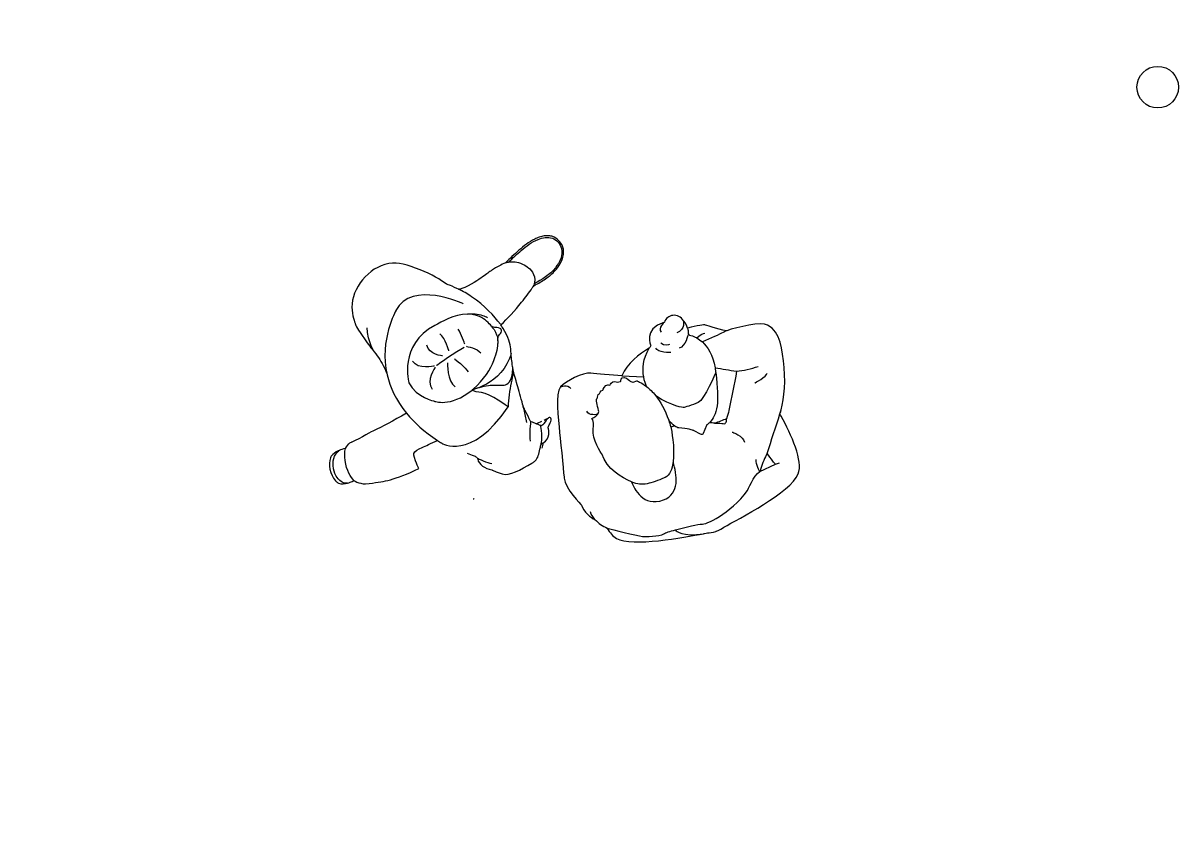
# Model space of a CAD drawing. Header units: millimetres. Extents: x 13722 to 114356, y -17117 to 61088.
# Drawn here: x 73308 to 76567, y 50390 to 52646 of the extents above; entities that cross this region are included whole.
import ezdxf

# ---------------------------------------------------------------- set-up
doc = ezdxf.new("R2010")
doc.units = ezdxf.units.MM
for name, color, linetype in [('01', 3, 'Continuous'), ('03', 8, 'Continuous'), ('03_lighting', 3, 'Continuous'), ('Toffu_Outline', 8, 'Continuous')]:
    doc.layers.add(name, color=color, linetype=linetype)

# ---------------------------------------------------------------- blocks, each defined once
blk = doc.blocks.new('2r2')
at = {"layer": 'Toffu_Outline'}
for points in [[(94024.6, -3697.1), (94024, -3697.4)], [(93892.7, -3772), (93892.6, -3771.9), (93892.6, -3772)], [(94351.5, -4015.1), (94413.1, -4018.4)], [(94074.1, -4102), (94082.8, -4147)], [(94784.2, -4264.2), (94795.7, -4260.1)]]:
    blk.add_lwpolyline(points, dxfattribs=at)
for points, knots in [([(94102.3, -3763.2), (94102.4, -3763.2), (94102.5, -3763.1), (94102.6, -3763.1), (94105, -3761.6), (94107.4, -3760.2), (94109.9, -3758.8), (94120.2, -3752.9), (94130.5, -3746.9), (94140.3, -3739.9), (94150.1, -3733), (94159.3, -3725.1), (94167.4, -3715.1), (94171, -3710.8), (94174.3, -3706.2), (94177.2, -3701.2), (94182.2, -3692.8), (94185.9, -3683.6), (94187.2, -3674.2), (94187.8, -3670.3), (94187.8, -3666.3), (94187.4, -3662.3), (94187, -3658.3), (94185.9, -3654.3), (94184.4, -3650.4), (94181.9, -3644.4), (94178.1, -3638.8), (94173.4, -3634.2), (94168.7, -3629.5), (94163.2, -3625.8), (94157, -3623.6), (94153.6, -3622.3), (94150.1, -3621.6), (94146.5, -3621.3), (94141.9, -3620.9), (94137.4, -3621.1), (94132.9, -3621.8), (94128.3, -3622.5), (94123.7, -3623.8), (94119.3, -3625.2), (94114.8, -3626.7), (94110.6, -3628.5), (94106.5, -3630.4), (94098, -3634.5), (94090.1, -3639.5), (94082.8, -3644.9), (94075.5, -3650.3), (94068.6, -3656.2), (94061.8, -3662.1), (94055.2, -3667.8), (94048.7, -3673.7), (94042.3, -3679.7), (94036.4, -3685.3), (94030.5, -3691), (94024.7, -3696.7), (94024.4, -3696.9), (94024.2, -3697.2), (94024, -3697.4), (94024, -3697.4), (94023.9, -3697.4), (94023.9, -3697.4), (94011.6, -3702.8), (94001.3, -3708.4), (93992.9, -3713.6), (93989.3, -3715.8), (93986.4, -3717.7), (93983.3, -3719.8), (93975.2, -3725.3), (93968.9, -3730.2), (93954.3, -3740.5), (93954.3, -3740.5), (93922.5, -3763.1), (93901.6, -3769.8), (93899.7, -3770.4), (93894.3, -3772.2), (93892.7, -3772)], [0, 0, 0, 0, 1, 1, 1, 2, 2, 2, 3, 3, 3, 4, 4, 4, 5, 5, 5, 6, 6, 6, 7, 7, 7, 8, 8, 8, 9, 9, 9, 10, 10, 10, 11, 11, 11, 12, 12, 12, 13, 13, 13, 14, 14, 14, 15, 15, 15, 16, 16, 16, 17, 17, 17, 18, 18, 18, 19, 19, 19, 20, 20, 20, 21, 21, 21, 22, 22, 22, 23, 23, 23, 24, 24, 24, 25, 25, 25, 25]), ([(94032.9, -3695.1), (94044.5, -3683.8), (94056.3, -3672.8), (94068.6, -3662.3), (94082.8, -3650.1), (94097.6, -3638.7), (94115.7, -3631.5), (94128.7, -3626.3), (94143.4, -3623.3), (94156.1, -3628.2), (94168, -3632.7), (94178.1, -3644.2), (94181.6, -3656.6), (94186.9, -3675.2), (94177.1, -3695.7), (94164.5, -3711.4), (94148.1, -3731.8), (94126.7, -3743.8), (94104.8, -3756.5), (94104.8, -3756.5), (94104.8, -3756.5), (94104.7, -3756.5)], [0, 0, 0, 0, 1, 1, 1, 2, 2, 2, 3, 3, 3, 4, 4, 4, 5, 5, 5, 6, 6, 6, 7, 7, 7, 7]), ([(93892.2, -3771.7), (93888.6, -3770.1), (93872.1, -3762.7), (93869.3, -3761.6), (93864.8, -3759.7), (93861, -3758.4), (93858.4, -3757.5), (93841.6, -3745.3), (93816.6, -3729.5), (93783.6, -3717), (93747, -3703.2), (93723.7, -3694.4), (93695.4, -3699.4), (93637.9, -3709.5), (93591, -3770.6), (93591.6, -3822.4), (93591.8, -3844.2), (93600.6, -3867.4), (93600.9, -3868.5), (93603.2, -3874.4), (93607.3, -3883.9), (93626.9, -3911.4), (93638, -3927.1), (93646.9, -3938.4), (93654.3, -3948), (93666.2, -3963.5), (93674.6, -3974.7), (93683.2, -3993.4), (93687.1, -4001.7), (93689.7, -4008.7), (93691.1, -4012.8)], [0, 0, 0, 0, 1, 1, 1, 2, 2, 2, 3, 3, 3, 4, 4, 4, 5, 5, 5, 6, 6, 6, 7, 7, 7, 8, 8, 8, 9, 9, 9, 10, 10, 10, 10]), ([(94025, -3697), (94027.1, -3696.3), (94029.8, -3695.6), (94032.9, -3695.1), (94036.6, -3694.5), (94040.9, -3694), (94045.7, -3694.2), (94050.9, -3694.3), (94067.5, -3696.6), (94084.9, -3708.2), (94086.9, -3709.5), (94106.1, -3722.7), (94106.3, -3745.2), (94106.4, -3749.4), (94105.7, -3753.2), (94104.8, -3756.5), (94104.1, -3759), (94103.2, -3761.3), (94102.3, -3763.2), (94102.1, -3763.6), (94101.9, -3764.1), (94101.7, -3764.5), (94101.6, -3764.6), (94101.6, -3764.7), (94101.5, -3764.8), (94100.8, -3766.2), (94100.1, -3767.3), (94099.5, -3768.2)], [0, 0, 0, 0, 1, 1, 1, 2, 2, 2, 3, 3, 3, 4, 4, 4, 5, 5, 5, 6, 6, 6, 7, 7, 7, 8, 8, 8, 9, 9, 9, 9]), ([(93905.4, -3812.5), (93905.4, -3812.5), (93759.4, -3745.3), (93715.6, -3832), (93715.6, -3832), (93668.2, -3913.3), (93691.1, -4012.8), (93691.1, -4012.9), (93691.1, -4012.9), (93691.1, -4012.9), (93699.1, -4047.5), (93715.6, -4084.3), (93745.6, -4120.7), (93745.6, -4120.7), (93745.7, -4120.7), (93745.7, -4120.8), (93767.1, -4146.8), (93795.5, -4172.6), (93832.6, -4197.2), (93836.3, -4199.6), (93840.1, -4202), (93844, -4204.5), (93844, -4204.5), (93925.9, -4258.3), (94031.3, -4102.9), (94031.3, -4102.9), (93981, -4065.1), (93956.1, -4062.5), (93931.3, -4060), (93929.9, -4055.4), (93929.9, -4055.4)], [0, 0, 0, 0, 1, 1, 1, 2, 2, 2, 3, 3, 3, 4, 4, 4, 5, 5, 5, 6, 6, 6, 7, 7, 7, 8, 8, 8, 9, 9, 9, 10, 10, 10, 10]), ([(94009.7, -3870.4), (93992.2, -3846.7), (93966.1, -3817.7), (93928.6, -3792.7), (93916.2, -3784.4), (93904.1, -3777.6), (93892.7, -3772), (93892.7, -3772), (93892.7, -3772), (93892.7, -3772), (93892.6, -3772), (93892.6, -3772), (93892.6, -3772), (93892.6, -3771.9), (93892.6, -3771.9), (93892.6, -3771.9), (93892.5, -3771.9), (93892.5, -3771.9), (93892.5, -3771.9), (93892.4, -3771.8), (93892.3, -3771.8), (93892.2, -3771.7)], [0, 0, 0, 0, 1, 1, 1, 2, 2, 2, 3, 3, 3, 4, 4, 4, 5, 5, 5, 6, 6, 6, 7, 7, 7, 7]), ([(94047, -4005.1), (94046.7, -4003.9), (94046.5, -4002.5), (94046.1, -4000.8), (94045.4, -3996.9), (94044.8, -3993.1), (94044.2, -3989.5), (94041.7, -3973.9), (94040.5, -3961.1), (94039.8, -3951.9), (94039.4, -3946.3), (94039.2, -3942.1), (94039, -3939.6), (94037.8, -3925.9), (94033.2, -3906.7), (94017.2, -3881.8), (94015.3, -3878.7), (94013.1, -3875.5), (94010.8, -3872.2), (94010.9, -3872.1), (94011, -3872), (94011.1, -3871.8), (94030, -3853.8), (94049.7, -3832.7), (94069.5, -3808.3), (94080.5, -3794.7), (94090.5, -3781.2), (94099.5, -3768.2), (94100.1, -3767.2), (94100.8, -3766.1), (94101.5, -3764.8)], [0, 0, 0, 0, 1, 1, 1, 2, 2, 2, 3, 3, 3, 4, 4, 4, 5, 5, 5, 6, 6, 6, 7, 7, 7, 8, 8, 8, 9, 9, 9, 10, 10, 10, 10]), ([(93929.9, -4055.4), (93868.1, -4105.9), (93823.4, -4086.5), (93823.4, -4086.5), (93823.4, -4086.5), (93774.7, -4077.4), (93752.2, -4035.2), (93752.2, -4035.2), (93722.3, -3928.5), (93825.4, -3873.7), (93842.9, -3864.4), (93879.1, -3841.6), (93917.1, -3841.7), (93917.1, -3841.7), (93917.1, -3841.7), (93917.2, -3841.7), (93928.3, -3841.8), (93939.7, -3843.8), (93950.7, -3848.8), (93966.8, -3856), (93977.7, -3867.1), (93984.3, -3875.5), (93984.9, -3876), (93986, -3877), (93987.7, -3877.8), (93995.7, -3882), (94003.9, -3877.8), (94009.5, -3881.8), (94010, -3882.2), (94011.3, -3883.2), (94012.3, -3884.9), (94013.4, -3887), (94013.3, -3889.1), (94013.2, -3889.8), (94013, -3895.3), (94007.9, -3896.3), (94004.5, -3904.2), (94003.4, -3906.7), (94002.4, -3909.2), (94002.5, -3912.5), (94002.6, -3913.1), (94002.7, -3913.8), (94002.7, -3914.5), (94002.9, -3915.5), (94003, -3916.8), (94003.1, -3918.7), (94003.1, -3919.8), (94003.1, -3921), (94003.1, -3922.4), (94002.9, -3926.6), (94002.2, -3932), (94002.2, -3932.1), (94002.2, -3932.1), (93996, -3999.7), (93932.7, -4053.1), (93931.8, -4053.9), (93930.9, -4054.6), (93929.9, -4055.4)], [0, 0, 0, 0, 1, 1, 1, 2, 2, 2, 3, 3, 3, 4, 4, 4, 5, 5, 5, 6, 6, 6, 7, 7, 7, 8, 8, 8, 9, 9, 9, 10, 10, 10, 11, 11, 11, 12, 12, 12, 13, 13, 13, 14, 14, 14, 15, 15, 15, 16, 16, 16, 17, 17, 17, 18, 18, 18, 19, 19, 19, 19]), ([(93917.2, -3841.7), (93923.2, -3841), (93930.6, -3840.6), (93938.9, -3841.4), (93954.1, -3842.8), (93966.1, -3847.4), (93973.9, -3851.3)], [0, 0, 0, 0, 1, 1, 1, 2, 2, 2, 2]), ([(94646.7, -3889), (94618.8, -3883), (94585.3, -3872), (94585.3, -3872), (94585.3, -3872), (94563.6, -3872.9), (94536.8, -3881.3), (94533.3, -3868.8), (94525, -3860.4), (94525, -3860.4), (94518.9, -3849.7), (94507, -3843.7), (94495.2, -3845.2), (94484.5, -3846.6), (94475.3, -3853.9), (94471.3, -3864.2), (94409.1, -3884.8), (94433.6, -3930.3), (94433.6, -3930.3), (94431.9, -3932.7), (94430.4, -3935.1), (94428.9, -3937.4), (94428.9, -3937.4), (94428.9, -3937.4), (94428.8, -3937.4)], [0, 0, 0, 0, 1, 1, 1, 2, 2, 2, 3, 3, 3, 4, 4, 4, 5, 5, 5, 6, 6, 6, 7, 7, 7, 8, 8, 8, 8]), ([(93984.3, -3875.5), (93988.9, -3880.6), (93995, -3888.7), (93999, -3900), (94000.9, -3905.4), (94001.9, -3910.4), (94002.5, -3914.6)], [0, 0, 0, 0, 1, 1, 1, 2, 2, 2, 2]), ([(94796.9, -4122.3), (94805, -4093.7), (94814.3, -4047.6), (94808.4, -3991.7), (94803.1, -3940.9), (94798.7, -3891.8), (94762.1, -3872.5), (94744, -3862.9), (94677.4, -3877.6), (94646.9, -3888.9)], [0, 0, 0, 0, 1, 1, 1, 2, 2, 2, 3, 3, 3, 3]), ([(93654.3, -3948), (93650.1, -3940.6), (93645.7, -3931.3), (93642.1, -3920.2), (93637, -3904.7), (93635.2, -3890.8), (93634.7, -3880.1)], [0, 0, 0, 0, 1, 1, 1, 2, 2, 2, 2]), ([(94536.8, -3881.5), (94538, -3885.6), (94538.6, -3890.2), (94538.2, -3895.1), (94538, -3897.7), (94539.6, -3900.1), (94542.2, -3900.6), (94546.7, -3901.6), (94554.1, -3903.9), (94562.6, -3908.7), (94567.6, -3911.5), (94573, -3915.3), (94578.3, -3920.2), (94593, -3933.7), (94607.5, -3955.9), (94614, -3992.7), (94614.5, -3995.8), (94615, -3998.9), (94615.4, -4002.2), (94615.6, -4003.6), (94615.8, -4004.9), (94616, -4006.3), (94626.8, -4090.8), (94620.8, -4125.4), (94598.1, -4147.5), (94595.9, -4149.6), (94593.7, -4151.6), (94591.2, -4153.5), (94590.5, -4154), (94589.9, -4154.8), (94589.6, -4155.6), (94589.6, -4155.6), (94580.7, -4177.4), (94580.7, -4177.4), (94579.6, -4180.2), (94576.2, -4181.5), (94573.5, -4180), (94573.5, -4180), (94554.8, -4169.9), (94554.8, -4169.9), (94554.6, -4169.8), (94554.4, -4169.7), (94554.2, -4169.6), (94552, -4168.7), (94536.9, -4163.3), (94512.1, -4161.8), (94508.7, -4161.6), (94504.8, -4159.8), (94500.6, -4156.7), (94500.6, -4156.7), (94500.5, -4156.7), (94500.5, -4156.7), (94495.3, -4153), (94489.6, -4147.3), (94483.7, -4140.6), (94483.6, -4140.5), (94483.5, -4140.4), (94483.4, -4140.3)], [0, 0, 0, 0, 1, 1, 1, 2, 2, 2, 3, 3, 3, 4, 4, 4, 5, 5, 5, 6, 6, 6, 7, 7, 7, 8, 8, 8, 9, 9, 9, 10, 10, 10, 11, 11, 11, 12, 12, 12, 13, 13, 13, 14, 14, 14, 15, 15, 15, 16, 16, 16, 17, 17, 17, 18, 18, 18, 19, 19, 19, 19]), ([(94646.9, -3888.9), (94646.8, -3888.9), (94646.8, -3888.9), (94646.7, -3889), (94642.6, -3890.5), (94639.2, -3891.9), (94636.6, -3893.2), (94626.1, -3898.7), (94601.2, -3910), (94578.3, -3920.2)], [0, 0, 0, 0, 1, 1, 1, 2, 2, 2, 3, 3, 3, 3]), ([(94428.8, -3937.5), (94400.3, -3954.4), (94366.8, -3980.4), (94351.5, -4015.1), (94322.9, -4013.1), (94280.2, -4010.1), (94264.7, -4008.2), (94240.4, -4005.1), (94194.8, -4029.7), (94179.2, -4046.8), (94163.7, -4064.1), (94172.9, -4136), (94176.6, -4174.7), (94180.3, -4213.4), (94189.3, -4303.9), (94189.3, -4303.9), (94190.7, -4331.4), (94238, -4379.4), (94238, -4379.4), (94244.5, -4397), (94263.9, -4417), (94275.8, -4419.4)], [0, 0, 0, 0, 1, 1, 1, 2, 2, 2, 3, 3, 3, 4, 4, 4, 5, 5, 5, 6, 6, 6, 7, 7, 7, 7]), ([(94421.4, -4045.8), (94421.4, -4045.8), (94421.4, -4045.7), (94421.4, -4045.7), (94418.5, -4039), (94415.2, -4029.7), (94413.2, -4018.4), (94409.2, -3996.6), (94410.1, -3967.5), (94428.8, -3937.5), (94428.8, -3937.5), (94428.8, -3937.4), (94428.8, -3937.4)], [0, 0, 0, 0, 1, 1, 1, 2, 2, 2, 3, 3, 3, 4, 4, 4, 4]), ([(94039.8, -3951.9), (94037.4, -3961.4), (94033.7, -3971.4), (94028.2, -3981.6), (94008.3, -4018.5), (93974.8, -4038), (93951.1, -4047.9), (93942.3, -4051.6), (93934.9, -4053.9), (93929.9, -4055.4), (93937.4, -4052.3), (93944.4, -4049.8), (93951.1, -4047.9), (93969.1, -4042.7), (93984.2, -4041.5), (93995.6, -4041.6), (94010.4, -4041.8), (94022.3, -4044.3), (94031.6, -4036.3), (94041.9, -4027.4), (94043.8, -4005.8), (94044, -4003.3), (94044.4, -3999.7), (94044.4, -3996), (94044.4, -3996), (94044.4, -3993.6), (94044.3, -3991.4), (94044.2, -3989.5), (94044.2, -3989.4), (94044.2, -3989.3), (94044.1, -3989.2)], [0, 0, 0, 0, 1, 1, 1, 2, 2, 2, 3, 3, 3, 4, 4, 4, 5, 5, 5, 6, 6, 6, 7, 7, 7, 8, 8, 8, 9, 9, 9, 10, 10, 10, 10]), ([(94047, -4005.1), (94047, -4005.1), (94047, -4005.1), (94047, -4005.1), (94041.9, -4024), (94037.5, -4045.2), (94034.5, -4068.5), (94033, -4080.5), (94031.9, -4092), (94031.3, -4102.9)], [0, 0, 0, 0, 1, 1, 1, 2, 2, 2, 3, 3, 3, 3]), ([(94616, -4006.3), (94616, -4006.3), (94583.6, -4083), (94566.7, -4090.3), (94549.9, -4097.7), (94525.7, -4104.9), (94525.7, -4104.9), (94525.7, -4104.9), (94492.5, -4102.2), (94447.1, -4071.5), (94447.1, -4071.5), (94447.1, -4071.5), (94447.1, -4071.5)], [0, 0, 0, 0, 1, 1, 1, 2, 2, 2, 3, 3, 3, 4, 4, 4, 4]), ([(94614, -3992.7), (94634.3, -3996), (94654.6, -3999.3), (94674.8, -4002.6), (94667.6, -4039.3), (94660.4, -4076), (94653.1, -4112.6), (94650.9, -4120.5), (94648.7, -4128.3), (94646.5, -4136.1)], [0, 0, 0, 0, 1, 1, 1, 2, 2, 2, 3, 3, 3, 3]), ([(94674.8, -4002.6), (94684.1, -4001.5), (94694, -3999.9), (94704.7, -3997.5), (94715.7, -3995.1), (94725.9, -3992.3), (94735, -3989.3)], [0, 0, 0, 0, 1, 1, 1, 2, 2, 2, 2]), ([(94495.8, -4258.3), (94493.1, -4278), (94486.6, -4294.9), (94473.2, -4301.4), (94453.6, -4311), (94436, -4316.2), (94423.1, -4319), (94408.9, -4322.1), (94394.1, -4320.6), (94380.7, -4314.9), (94380.1, -4314.6), (94379.5, -4314.4), (94378.9, -4314.1), (94352.4, -4302.5), (94309.4, -4277.9), (94294.9, -4235.3), (94294.9, -4235.3), (94267.1, -4192.3), (94270.6, -4166.7), (94270.6, -4166.7), (94275.8, -4144.1), (94267.1, -4135.3), (94267.1, -4135.3), (94277.8, -4131.2), (94283.3, -4124.1), (94285.8, -4120.8), (94287.2, -4117), (94286.1, -4112.6), (94282.6, -4098.5), (94277.1, -4081), (94283.4, -4077.4), (94283.4, -4077.4), (94282.4, -4066.6), (94288.6, -4066.5), (94288.6, -4066.5), (94290.9, -4057.4), (94297.9, -4055.6), (94297.9, -4055.6), (94303.5, -4040.5), (94311.8, -4040.9), (94311.8, -4040.9), (94319.7, -4042.6), (94320, -4039.1), (94320.3, -4035.6), (94331.7, -4028.1), (94335.4, -4032), (94339.2, -4035.9), (94349, -4030.4), (94349, -4030.4), (94349, -4030.4), (94348.1, -4018.4), (94357.9, -4020.2), (94367.6, -4021.9), (94373.6, -4029.2), (94375, -4030.3), (94376.4, -4031.3), (94383.8, -4033.2), (94383.8, -4033.2), (94383.8, -4033.2), (94394, -4029.6), (94394, -4029.6)], [0, 0, 0, 0, 1, 1, 1, 2, 2, 2, 3, 3, 3, 4, 4, 4, 5, 5, 5, 6, 6, 6, 7, 7, 7, 8, 8, 8, 9, 9, 9, 10, 10, 10, 11, 11, 11, 12, 12, 12, 13, 13, 13, 14, 14, 14, 15, 15, 15, 16, 16, 16, 17, 17, 17, 18, 18, 18, 19, 19, 19, 20, 20, 20, 20]), ([(94394, -4029.6), (94394, -4029.6), (94405.7, -4033.2), (94421.4, -4045.7), (94429.3, -4051.9), (94438.1, -4060.3), (94447.1, -4071.5)], [0, 0, 0, 0, 1, 1, 1, 2, 2, 2, 2]), ([(94447.1, -4071.5), (94460.2, -4087.9), (94473.4, -4110.3), (94483.7, -4140.6), (94485.7, -4146.6), (94487.7, -4152.9), (94489.5, -4159.6), (94489.9, -4161.1), (94490.3, -4162.6), (94490.7, -4164.2)], [0, 0, 0, 0, 1, 1, 1, 2, 2, 2, 3, 3, 3, 3]), ([(94110.2, -4150.2), (94105.8, -4148.4), (94101.3, -4146.6), (94096.8, -4144.8), (94095.6, -4144.3), (94094.6, -4143.4), (94094, -4142.2), (94090, -4134.5), (94085.2, -4124.8), (94080.2, -4114.6), (94078.3, -4110.7), (94076.3, -4106.6), (94074.3, -4102.5), (94074.2, -4102.2), (94074.1, -4101.9), (94074, -4101.5), (94073.9, -4101.1), (94071.6, -4092.6), (94068.4, -4080.8)], [0, 0, 0, 0, 1, 1, 1, 2, 2, 2, 3, 3, 3, 4, 4, 4, 5, 5, 5, 6, 6, 6, 6]), ([(94123.9, -4209.8), (94124.3, -4208.1), (94125.5, -4206.8), (94127, -4206.1), (94127.9, -4205.6), (94128.8, -4205.2), (94129.6, -4204.7), (94150.8, -4192.3), (94146.4, -4168.2), (94144.7, -4161.6), (94144.5, -4160.7), (94144.5, -4159.7), (94144.7, -4158.9), (94144.8, -4158.5), (94144.9, -4158.2), (94145, -4158), (94145.7, -4156.2), (94148.1, -4152), (94150.1, -4147.7), (94152.3, -4142.8), (94153.9, -4137.6), (94152.1, -4134.8), (94151.5, -4133.7), (94150.2, -4132.9), (94148.9, -4132.7), (94148.6, -4132.7), (94148.4, -4132.7), (94148.2, -4132.7), (94147.2, -4132.8), (94146.1, -4133.2), (94145.1, -4134), (94141, -4136.7), (94136.6, -4143.5), (94132.4, -4149.8), (94132.4, -4149.8), (94131.5, -4151.1), (94129.4, -4153.2), (94127.3, -4155.3), (94126, -4155.9), (94124.8, -4155.9), (94124.2, -4155.9), (94123.7, -4155.7), (94123.4, -4155.5), (94123.1, -4155.4), (94122.7, -4155.3), (94122.4, -4155.1), (94118.4, -4153.5), (94114.3, -4151.8), (94110.3, -4150.2)], [0, 0, 0, 0, 1, 1, 1, 2, 2, 2, 3, 3, 3, 4, 4, 4, 5, 5, 5, 6, 6, 6, 7, 7, 7, 8, 8, 8, 9, 9, 9, 10, 10, 10, 11, 11, 11, 12, 12, 12, 13, 13, 13, 14, 14, 14, 15, 15, 15, 16, 16, 16, 16]), ([(94584.7, -4459.3), (94587.8, -4458.7), (94590.6, -4458.2), (94593, -4457.8), (94598.9, -4457.6), (94607.3, -4456.5), (94616.4, -4453.2), (94616.7, -4453.1), (94616.9, -4453), (94617.1, -4452.9), (94617.4, -4452.8), (94617.7, -4452.7), (94617.9, -4452.6), (94627.1, -4449.5), (94634.2, -4445), (94639, -4441.5), (94680.2, -4418.6), (94826.2, -4343.5), (94848.1, -4291.6), (94862.9, -4256.5), (94828.5, -4181), (94800.5, -4129), (94799.3, -4126.9), (94798.1, -4124.7), (94796.9, -4122.5)], [0, 0, 0, 0, 1, 1, 1, 2, 2, 2, 3, 3, 3, 4, 4, 4, 5, 5, 5, 6, 6, 6, 7, 7, 7, 8, 8, 8, 8]), ([(94646.5, -4136.1), (94646.7, -4137.6), (94646.8, -4139.9), (94646, -4142.7), (94644.9, -4146.9), (94642.3, -4149.5), (94641.1, -4150.7), (94638.4, -4150.2), (94635.6, -4149.8), (94632.7, -4149.5), (94625.5, -4148.8), (94618.9, -4148.7), (94612.9, -4148.9), (94624.2, -4145.3), (94635.4, -4141.1), (94646.5, -4136.1)], [0, 0, 0, 0, 1, 1, 1, 2, 2, 2, 3, 3, 3, 4, 4, 4, 5, 5, 5, 5]), ([(94760.8, -4233.7), (94772.8, -4196.6), (94784.9, -4159.6), (94796.9, -4122.5), (94796.9, -4122.4), (94796.9, -4122.4), (94796.9, -4122.3), (94797.6, -4120.1), (94798.3, -4118), (94799, -4115.9)], [0, 0, 0, 0, 1, 1, 1, 2, 2, 2, 3, 3, 3, 3]), ([(94110.2, -4150.2), (94110.2, -4150.2), (94110.3, -4150.2), (94110.3, -4150.2), (94115.8, -4147.9), (94121, -4145.6), (94126, -4143.3)], [0, 0, 0, 0, 1, 1, 1, 2, 2, 2, 2]), ([(94123.8, -4210.3), (94123.8, -4210.1), (94123.8, -4210), (94123.9, -4209.8), (94124.1, -4208.9), (94124.3, -4208.1), (94124.5, -4207.2), (94127.4, -4194.4), (94128.6, -4176.9), (94122.4, -4155.1)], [0, 0, 0, 0, 1, 1, 1, 2, 2, 2, 3, 3, 3, 3]), ([(94613.2, -4149), (94613.1, -4149), (94613, -4149), (94612.9, -4148.9), (94608.5, -4148.4), (94603.6, -4147.9), (94598.1, -4147.5)], [0, 0, 0, 0, 1, 1, 1, 2, 2, 2, 2]), ([(93780.2, -4276.5), (93777.6, -4271.5), (93774, -4263.9), (93770.5, -4254.3), (93765.1, -4239.3), (93766, -4235.5), (93766.4, -4234.1), (93768.6, -4226.2), (93776.9, -4222.8), (93789.6, -4217.1), (93799.3, -4212.8), (93813.9, -4206.2), (93832.6, -4197.2)], [0, 0, 0, 0, 1, 1, 1, 2, 2, 2, 3, 3, 3, 4, 4, 4, 4]), ([(93579.4, -4317.6), (93576.5, -4317.9), (93571.7, -4318), (93566.3, -4316), (93564.7, -4315.4), (93559.1, -4313.1), (93552.6, -4305.3), (93544.4, -4295.4), (93541.3, -4284.4), (93540, -4277.6), (93538.8, -4271), (93535.2, -4251.9), (93546.6, -4235.5), (93549.7, -4231), (93553.2, -4227.8), (93556.1, -4225.6), (93556.6, -4225.2), (93557.1, -4224.9), (93557.5, -4224.5)], [0, 0, 0, 0, 1, 1, 1, 2, 2, 2, 3, 3, 3, 4, 4, 4, 5, 5, 5, 6, 6, 6, 6]), ([(93597.2, -4310.1), (93589.9, -4301.2), (93576.1, -4281.8), (93572.4, -4253.8), (93570.6, -4240.4), (93571.7, -4228.8), (93573.3, -4220.2)], [0, 0, 0, 0, 1, 1, 1, 2, 2, 2, 2]), ([(93915.8, -4233.5), (93915.8, -4233.5), (93930.4, -4238.8), (93930.4, -4238.8), (93930.4, -4238.8), (93938.7, -4241.7), (93938.7, -4241.7), (93939.5, -4242.1), (93940.2, -4242.5), (93940.8, -4243.1), (93941.9, -4244.3), (93943.1, -4245.4), (93944.2, -4246.5), (93945.1, -4247.3), (93945.6, -4248.5), (93945.8, -4249.7), (93948.6, -4266.3), (93966.2, -4275.4), (93985.7, -4280.4), (93986, -4280.5), (93986.3, -4280.6), (93987.1, -4281), (93987.3, -4281.1), (93987.6, -4281.2), (93987.9, -4281.3), (94002, -4287.1), (94012.9, -4291), (94014.8, -4291.6), (94035, -4298.2), (94067.4, -4279.4), (94098.3, -4261.4), (94103.7, -4258.2), (94105.4, -4257), (94107.2, -4255.1), (94116.1, -4245.4), (94118, -4235.8), (94121.1, -4221.6), (94121.9, -4218.1), (94122.8, -4214.4), (94123.8, -4210.3)], [0, 0, 0, 0, 1, 1, 1, 2, 2, 2, 3, 3, 3, 4, 4, 4, 5, 5, 5, 6, 6, 6, 7, 7, 7, 8, 8, 8, 9, 9, 9, 10, 10, 10, 11, 11, 11, 12, 12, 12, 13, 13, 13, 13]), ([(94740.5, -4285.2), (94741.3, -4282.3), (94742, -4279.4), (94742.9, -4276.5), (94747.6, -4260.2), (94754, -4245.9), (94760.8, -4233.7), (94765.5, -4240.9), (94770.8, -4248.3), (94777, -4255.9), (94779.4, -4258.8), (94781.8, -4261.6), (94784.2, -4264.2), (94784.2, -4264.2), (94740.5, -4285.2), (94740.5, -4285.2)], [0, 0, 0, 0, 1, 1, 1, 2, 2, 2, 3, 3, 3, 4, 4, 4, 5, 5, 5, 5]), ([(94378.9, -4314.1), (94386.2, -4333.5), (94411.6, -4385.7), (94468.6, -4364.9), (94516.1, -4347.6), (94507, -4293), (94495.8, -4258.3), (94495.8, -4258.3), (94495.7, -4258.2), (94495.7, -4258.2)], [0, 0, 0, 0, 1, 1, 1, 2, 2, 2, 3, 3, 3, 3]), ([(94310.2, -4443.8), (94310.2, -4443.8), (94310.3, -4443.8), (94310.3, -4443.8), (94312.6, -4444.7), (94315.1, -4445.5), (94317.7, -4446.2), (94343.7, -4453.6), (94409, -4468.4), (94415.1, -4468), (94415.1, -4468), (94456.9, -4467.8), (94470, -4460), (94474.5, -4457.2), (94487.2, -4453.1), (94502.3, -4448.9), (94531.4, -4440.7), (94569.5, -4432.3), (94576.3, -4433.4), (94586.6, -4435), (94655.7, -4404.4), (94705.8, -4338.4), (94705.8, -4338.4), (94722.3, -4295.6), (94740.5, -4285.2)], [0, 0, 0, 0, 1, 1, 1, 2, 2, 2, 3, 3, 3, 4, 4, 4, 5, 5, 5, 6, 6, 6, 7, 7, 7, 8, 8, 8, 8]), ([(94275.8, -4419.4), (94275.8, -4419.4), (94275.8, -4419.4), (94275.8, -4419.4), (94275.2, -4418.7), (94263.9, -4405.9), (94263, -4398.4)], [0, 0, 0, 0, 1, 1, 1, 2, 2, 2, 2]), ([(94310.3, -4443.8), (94317.9, -4457.3), (94326.5, -4467.7), (94336.2, -4472.9), (94382.4, -4497.6), (94524.8, -4470.3), (94581.8, -4459.8)], [0, 0, 0, 0, 1, 1, 1, 2, 2, 2, 2]), ([(94502.3, -4448.9), (94502.6, -4450.2), (94503.6, -4451.1), (94503.6, -4451.1), (94503.6, -4451.1), (94522.9, -4469.9), (94581.8, -4459.8), (94582.8, -4459.6), (94583.8, -4459.4), (94584.7, -4459.3)], [0, 0, 0, 0, 1, 1, 1, 2, 2, 2, 3, 3, 3, 3])]:
    blk.add_open_spline(points, degree=3, knots=knots, dxfattribs=at)
for points in [[(93892.5, -3771.9), (93892.4, -3771.9), (93892.3, -3771.8), (93892.2, -3771.7)], [(93892.6, -3771.9), (93892.4, -3771.9), (93892.2, -3771.8), (93892.2, -3771.7)], [(93892.9, -3772.1), (93892.9, -3772.1), (93892.9, -3772), (93892.7, -3772)], [(94101.7, -3764.5), (94102, -3764), (94102.3, -3763.6), (94102.6, -3763.1)], [(94471.3, -3864.2), (94471.3, -3864.2), (94452, -3880), (94462.5, -3892.3)], [(94525, -3860.4), (94525, -3860.4), (94531.2, -3884), (94506.5, -3894.8)], [(93864.9, -3945.3), (93864.9, -3945.3), (93855.3, -3910), (93839.3, -3897.5)], [(93909.2, -3925.7), (93909.2, -3925.7), (93899.8, -3897.1), (93891.3, -3883.7)], [(94537.5, -3899.8), (94537.5, -3899.8), (94532.1, -3931.6), (94512.7, -3937.8)], [(94562.6, -3908.7), (94570.4, -3902.1), (94581.1, -3894.1), (94585.6, -3895.6)], [(93846.8, -3959.3), (93846.8, -3959.3), (93809.1, -3956.8), (93802.8, -3928.8)], [(93830.1, -3985.9), (93830.1, -3985.9), (93887.4, -3944.7), (93907.6, -3935.1)], [(93914.1, -3932.3), (93914.1, -3932.3), (93945.2, -3938.3), (93954.7, -3951)], [(94489.9, -3950), (94489.9, -3950), (94451.8, -3950.3), (94447.2, -3937.3)], [(94486.2, -3927), (94486.2, -3927), (94469.5, -3933.6), (94461.6, -3923.9)], [(93823.1, -3987.4), (93823.1, -3987.4), (93778, -3999.8), (93762.6, -3973.9)], [(93880.3, -3967), (93880.3, -3967), (93912, -3992.1), (93919.3, -4004.6)], [(93826.3, -3991.5), (93826.3, -3991.5), (93799, -4029.5), (93817.9, -4053)], [(93860.9, -3979.1), (93860.9, -3979.1), (93858.6, -4030.5), (93882.6, -4046.2)], [(94047.1, -4006.1), (94047.1, -4005.8), (94047, -4005.5), (94047, -4005.1)], [(94053.9, -4029.2), (94051.6, -4021.4), (94049.4, -4013.7), (94047.1, -4006.1)], [(94725.7, -4035.8), (94725.7, -4035.8), (94759.1, -4017.1), (94761, -4008.4)], [(94068.4, -4080.8), (94063.2, -4061.8), (94057.9, -4043.1), (94053.9, -4029.2)], [(94179.2, -4046.8), (94179.2, -4046.8), (94198.8, -4037.6), (94207.8, -4051.4)], [(93745.7, -4120.8), (93707.5, -4142.4), (93676.7, -4158.5), (93652.2, -4170)], [(94133.2, -4139.9), (94137.1, -4137.9), (94141.1, -4135.9), (94145, -4134)], [(94283.3, -4124.1), (94283.3, -4124.1), (94257.8, -4128.8), (94253, -4115.1)], [(93652.2, -4170), (93652.2, -4170), (93616.8, -4191.1), (93591.1, -4202)], [(94094.9, -4144), (94094.9, -4144), (94089.5, -4183), (94094, -4199.3)], [(94500.5, -4156.7), (94496.9, -4157.6), (94493.2, -4158.5), (94489.5, -4159.6)], [(94490.7, -4164.2), (94490.7, -4164.2), (94501.4, -4217.4), (94495.7, -4258.2)], [(93589.4, -4202.7), (93586.1, -4204.3), (93583.2, -4206.2), (93581.4, -4207.8)], [(93591.1, -4202), (93590.7, -4202.1), (93590.1, -4202.4), (93589.4, -4202.7)], [(94662.4, -4173.6), (94662.4, -4173.6), (94693.4, -4185.4), (94696.8, -4201.8)], [(93552.8, -4227), (93545.6, -4230.5), (93538.6, -4234), (93533.7, -4241.6)], [(93556.1, -4225.6), (93554.9, -4226.1), (93553.8, -4226.6), (93552.8, -4227)], [(93573.3, -4220.2), (93566.3, -4221.6), (93560.5, -4223.7), (93556.1, -4225.6)], [(93581.4, -4207.8), (93576.4, -4212), (93573.9, -4218.3), (93573.3, -4220.2)], [(94129.6, -4204.7), (94128.9, -4209.4), (94127.8, -4214.3), (94126.4, -4219.3)], [(93531.2, -4246.5), (93524.1, -4263.2), (93529.5, -4293.1), (93545.9, -4311)], [(93533.7, -4241.6), (93533.6, -4241.8), (93532.2, -4243.9), (93531.2, -4246.5)], [(93945.5, -4247.8), (93945.5, -4247.8), (93974.5, -4261.4), (93985.2, -4261.8)], [(94740.5, -4285.2), (94740.5, -4285.2), (94727.7, -4265.3), (94730, -4250.7)], [(93700.2, -4307.9), (93720, -4302.3), (93747.8, -4292.9), (93780.2, -4276.5)], [(93545.9, -4311), (93549.2, -4314.6), (93551.7, -4316.3), (93554.1, -4317.4)], [(93554.1, -4317.4), (93562.9, -4321.7), (93572.1, -4319.4), (93579.4, -4317.6)], [(93579.4, -4317.6), (93583.6, -4316.5), (93590.1, -4314.4), (93597.2, -4310.1)], [(93597.2, -4310.1), (93601.6, -4312.7), (93608.3, -4316.1), (93617, -4317.9)], [(93617, -4317.9), (93619.3, -4318.4), (93624.7, -4320.2), (93640.1, -4318.3)], [(93640.1, -4318.3), (93666.9, -4315.1), (93680.3, -4313.5), (93700.2, -4307.9)], [(93933.4, -4361.5), (93934.2, -4361.5), (93935, -4361.4), (93935.7, -4361)], [(94275.8, -4419.4), (94287, -4431.4), (94296.3, -4438.7), (94310.2, -4443.8)]]:
    blk.add_open_spline(points, degree=3, dxfattribs=at)
blk = doc.blocks.new('lighting')
at = {"layer": '03_lighting'}
h = blk.add_hatch(dxfattribs=at)
h.set_pattern_fill('AR-CONC', color=256, scale=50)
h.paths.add_polyline_path([(93337, -567.7, 1), (93454.1, -567.7, 1)])
blk.add_circle((93395.5, -567.7), 58.6, dxfattribs=at)

msp = doc.modelspace()

# ---------------------------------------------------------------- hatches: boundary and pattern name
at = {"layer": '01', "lineweight": -2, "true_color": 0x999b37}
h = msp.add_hatch(dxfattribs=at)
h.set_pattern_fill('AR-SAND', color=55, scale=5)
h.set_pattern_definition([(37.5, (-19358.14, 55669.14), (-8.00016, 244.7066), [0, -193.04, 0, -215.9, 0, -206.375]), (7.5, (-19358.14, 55669.14), (224.7616, 358.4126), [0, -104.14, 0, -173.99, 0, -66.675]), (327.5, (-19514.35, 55669.14), (395.4962, 0.7186), [0, -63.5, 0, -228.6, 0, -298.45]), (317.5, (-19514.35, 55669.14), (381.7782, 111.4647), [0, -31.75, 0, -149.86, 0, -171.45])])
h.paths.add_polyline_path([(70453.8, 46925), (70453.8, 44706.3), (72599.6, 43985), (76293.8, 43985), (76293.8, 46925)], flags=17)
h.paths.add_polyline_path([(70453.8, 56885), (70453.8, 54825), (72903.8, 54825), (72903.8, 56885)], flags=17)
h.paths.add_polyline_path([(79063.8, 48295), (79063.8, 46455), (81313.8, 46455), (81313.8, 48295)], flags=17)
h.paths.add_polyline_path([(66994.8, 54545, 0.409585), (64324.8, 57165), (62204.1, 57165), (62204.1, 41905), (62204.1, 40905), (83214.7, 40905), (83214.7, 57165), (77183.8, 57165), (77183.8, 54545), (78783.8, 54545), (78783.8, 52975), (81593.8, 52975), (81593.8, 48575), (81593.8, 46175), (81593.8, 41905), (72553.8, 41905), (64324.8, 44405), (64324.8, 47105), (64324.8, 49485), (66994.8, 49485)])

# ---------------------------------------------------------------- block references
at = {"layer": '03'}
msp.add_blockref('2r2', (-19358.1, 55669.1), dxfattribs=at)
at = {"layer": '03_lighting'}
msp.add_blockref('lighting', (-16893.3, 53033.9), dxfattribs=at)

doc.saveas('drawing.dxf')
